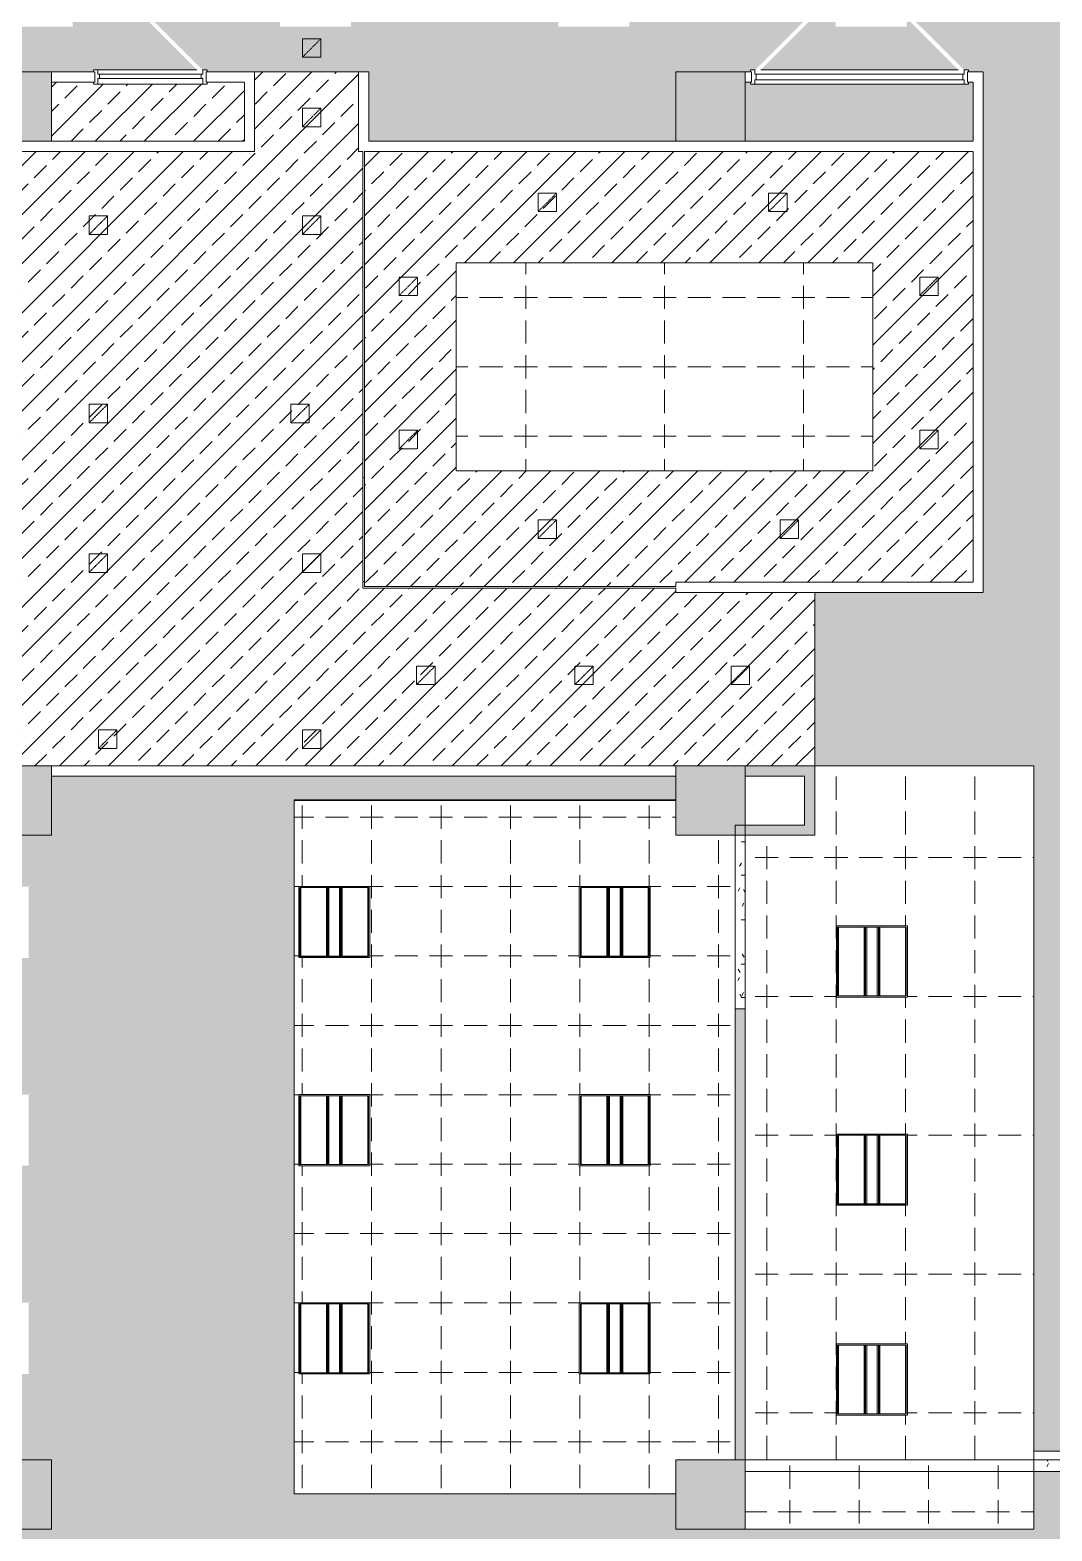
# Model space of a CAD drawing. Header units: inches. Extents: x 1180 to 3050, y -149 to 1363.
# Drawn here: x 2419 to 2772, y 111 to 630 of the extents above; entities that cross this region are included whole.
import ezdxf

# ---------------------------------------------------------------- set-up
doc = ezdxf.new("R2010")
doc.units = ezdxf.units.IN
doc.header["$MEASUREMENT"] = 0
doc.linetypes.add('Demolished', pattern=[0.1875, 0.125, -0.0625])
for name, color, linetype, lineweight in [('A-CLNG', 13, 'Continuous', 13), ('A-CLNG-PATT', 13, 'Continuous', 13), ('A-COLS', 52, 'Continuous', 13), ('A-DOOR', 31, 'Continuous', 13), ('A-WALL-PATT', 111, 'Continuous', 13), ('E-LITE-EQPM', 33, 'Demolished', 9), ('I-WALL', 2, 'Continuous', 13)]:
    doc.layers.add(name, color=color, linetype=linetype, lineweight=lineweight)
pattern_1 = [(0, (0, 0), (15.36, 3.84), [1.267, -10.253, 1.267, -10.253, -61.44]), (0, (0, 0), (15.36, 3.84), [-23.04, 1.267, -21.773, 1.267, -10.253, -26.88]), (0, (0, 0), (15.36, 3.84), [-57.6, 1.267, -6.413, 1.267, -17.933]), (120, (5.76, 1.92), (-11.0055376, 11.38215), [1.267, -10.253, 1.267, -10.253, -61.44]), (120, (5.76, 1.92), (-11.0055376, 11.38215), [-23.04, 1.267, -21.773, 1.267, -10.253, -26.88]), (120, (5.76, 1.92), (-11.0055376, 11.38215), [-57.6, 1.267, -6.413, 1.267, -17.933]), (240, (7.68, 9.6), (-4.3544624, -15.22215), [1.267, -10.253, 1.267, -10.253, -61.44]), (240, (7.68, 9.6), (-4.3544624, -15.22215), [-23.04, 1.267, -21.773, 1.267, -10.253, -26.88]), (240, (7.68, 9.6), (-4.3544624, -15.22215), [-57.6, 1.267, -6.413, 1.267, -17.933])]

# ---------------------------------------------------------------- blocks, each defined once
blk = doc.blocks.new('Column Set - Column Set-6509051-FIRST FLOOR RCP DEMO')
at = {"layer": 'A-COLS', "lineweight": 9}
h = blk.add_hatch(color=7, dxfattribs=at)
h.paths.add_polyline_path([(3026.19, -123.25), (3038.48, -123.25), (3038.48, -107.25), (3019.98, -107.25), (3019.98, -123.25)], flags=0)
h.paths.add_polyline_path([(2655.17, -123.25), (2666.36, -123.25), (2666.36, -107.25), (2655.17, -107.25), (2655.17, -115.8)], flags=0)
h.paths.add_polyline_path([(2642.36, -123.25), (2651.67, -123.25), (2651.67, -107.25), (2642.36, -107.25)], flags=0)
h.paths.add_polyline_path([(2415.17, -123.25), (2426.36, -123.25), (2426.36, -107.25), (2415.17, -107.25), (2415.17, -114.71)], flags=0)
h.paths.add_polyline_path([(2402.36, -123.25), (2411.67, -123.25), (2411.67, -107.25), (2402.36, -107.25)], flags=0)
h.paths.add_polyline_path([(2175.17, -123.25), (2186.36, -123.25), (2186.36, -107.25), (2175.17, -107.25), (2175.17, -114.71)], flags=0)
h.paths.add_polyline_path([(2171.67, -123.25), (2171.67, -107.25), (2162.36, -107.25), (2162.36, -123.25)], flags=0)
h.paths.add_polyline_path([(1931.67, -123.25), (1931.67, -107.25), (1922.3, -107.25), (1922.3, -123.25)], flags=0)
h.paths.add_polyline_path([(1935.17, -123.25), (1946.3, -123.25), (1946.3, -107.25), (1935.17, -107.25), (1935.17, -114.67)], flags=0)
h.paths.add_polyline_path([(1562.3, -123.25), (1586.3, -123.25), (1586.3, -107.25), (1562.3, -107.25)], flags=0)
h.paths.add_polyline_path([(1571.47, 54.24), (1582.78, 65.55), (1565.81, 82.52), (1554.5, 71.21), (1567.48, 58.22)], flags=0)
h.paths.add_polyline_path([(2891.67, 111.75), (2906.36, 111.75), (2906.36, 135.75), (2882.36, 135.75), (2882.36, 111.75), (2886.54, 111.75)], flags=0)
h.paths.add_polyline_path([(3038.48, 111.75), (3038.48, 135.75), (3019.98, 135.75), (3019.98, 111.75), (3031.5, 111.75)], flags=0)
h.paths.add_polyline_path([(2661.13, 111.75), (2666.36, 111.75), (2666.36, 135.75), (2642.36, 135.75), (2642.36, 111.75), (2657.54, 111.75)], flags=0)
h.paths.add_polyline_path([(2402.36, 111.75), (2426.36, 111.75), (2426.36, 135.75), (2402.36, 135.75), (2402.36, 124)], flags=0)
h.paths.add_polyline_path([(1681.4, 111.75), (1705.4, 111.75), (1705.4, 135.75), (1681.4, 135.75)], flags=0)
h.paths.add_polyline_path([(1946.3, 111.75), (1946.3, 111.75), (1946.3, 135.75), (1922.3, 135.75), (1922.3, 111.75), (1946.29, 111.75)], flags=0)
h.paths.add_polyline_path([(2186.36, 111.75), (2186.36, 135.75), (2162.36, 135.75), (2162.36, 111.75), (2178.29, 111.75)], flags=0)
h.paths.add_polyline_path([(1401.76, 223.95), (1413.08, 235.26), (1396.11, 252.23), (1384.79, 240.92), (1399.76, 225.94)], flags=0)
h.paths.add_polyline_path([(1206.4, 231.75), (1222.4, 231.75), (1222.4, 255.75), (1206.4, 255.75), (1206.4, 237.75)], flags=0)
h.paths.add_polyline_path([(3038.48, 351.75), (3038.48, 375.75), (3019.98, 375.75), (3019.98, 351.75), (3035.24, 351.75)], flags=0)
h.paths.add_polyline_path([(2882.36, 351.75), (2906.36, 351.75), (2906.36, 375.75), (2882.36, 375.75)], flags=0)
h.paths.add_polyline_path([(2659.33, 351.75), (2666.36, 351.75), (2666.36, 375.75), (2642.36, 375.75), (2642.36, 351.75), (2656.26, 351.75)], flags=0)
h.paths.add_polyline_path([(2426.36, 351.75), (2426.36, 375.75), (2402.36, 375.75), (2402.36, 351.75), (2418.54, 351.75)], flags=0)
h.paths.add_polyline_path([(2186.36, 351.75), (2186.36, 375.75), (2162.36, 375.75), (2162.36, 351.75), (2178.1, 351.75)], flags=0)
h.paths.add_polyline_path([(1922.3, 351.75), (1946.3, 351.75), (1946.3, 373.75), (1922.3, 373.75)], flags=0)
h.paths.add_polyline_path([(1441.4, 351.75), (1465.4, 351.75), (1465.4, 375.75), (1441.4, 375.75), (1441.4, 365.85)], flags=0)
h.paths.add_polyline_path([(2014.17, 433.88), (2016.66, 439.88), (2008.17, 439.88)], flags=0)
h.paths.add_polyline_path([(2016.66, 439.88), (2020.17, 439.88), (2031.14, 450.85), (2024.07, 457.92), (2011.34, 445.19), (2015.59, 440.95)], flags=0)
h.paths.add_polyline_path([(2067.91, 487.62), (2084.88, 504.59), (2077.81, 511.66), (2060.84, 494.69), (2063.67, 491.86)], flags=0)
h.paths.add_polyline_path([(2178.1, 511.88), (2186.36, 511.88), (2186.36, 535.75), (2162.36, 535.75), (2162.36, 512.6), (2163.48, 511.88)], flags=0)
h.paths.add_polyline_path([(1930.03, 518.02), (1947, 534.99), (1939.93, 542.07), (1922.95, 525.09), (1925.87, 522.18)], flags=0)
h.paths.add_polyline_path([(2118.15, 553.34), (2129.47, 564.66), (2120.98, 573.14), (2109.67, 561.83), (2113.69, 557.8)], flags=0)
h.paths.add_polyline_path([(1983.77, 571.76), (2000.74, 588.73), (1993.67, 595.81), (1976.69, 578.83)], flags=0)
h.paths.add_polyline_path([(1856.49, 591.56), (1873.46, 608.53), (1866.39, 615.6), (1849.42, 598.63), (1856.08, 591.97)], flags=0)
h.paths.add_polyline_path([(1681.4, 591.75), (1682.85, 595.25), (1686.35, 591.75), (1705.35, 591.75), (1705.35, 615.75), (1681.4, 615.75), (1681.4, 595.25)], flags=0)
h.paths.add_polyline_path([(3027.24, 591.75), (3038.48, 591.75), (3038.48, 615.75), (3019.98, 615.75), (3019.98, 591.75)], flags=0)
h.paths.add_polyline_path([(2886.54, 591.75), (2906.36, 591.75), (2906.36, 615.75), (2882.36, 615.75), (2882.36, 591.75), (2884.48, 591.75)], flags=0)
h.paths.add_polyline_path([(2666.36, 591.75), (2666.36, 615.75), (2642.36, 615.75), (2642.36, 591.75)], flags=0)
h.paths.add_polyline_path([(2426.36, 591.75), (2426.36, 615.75), (2402.36, 615.75), (2402.36, 591.75)], flags=0)
h.paths.add_polyline_path([(1446.57, 591.75), (1465.4, 591.75), (1465.4, 615.75), (1441.4, 615.75), (1441.4, 591.75), (1443.46, 591.75)], flags=0)
h.paths.add_polyline_path([(1206.4, 591.75), (1222.4, 591.75), (1222.4, 615.75), (1206.4, 615.75), (1206.4, 605)], flags=0)
h.paths.add_polyline_path([(1910.23, 645.3), (1927.2, 662.27), (1920.13, 669.34), (1903.16, 652.37)], flags=0)
h.paths.add_polyline_path([(1783.65, 664.39), (1800.63, 681.37), (1793.55, 688.44), (1776.58, 671.47), (1777.33, 670.72)], flags=0)
h.paths.add_polyline_path([(2056.6, 665.81), (2065.08, 674.29), (2048.11, 691.26), (2039.63, 682.78), (2043.87, 678.54)], flags=0)
h.paths.add_polyline_path([(1837.39, 718.13), (1854.37, 735.11), (1847.29, 742.18), (1830.32, 725.21), (1834.57, 720.96)], flags=0)
h.paths.add_polyline_path([(1990.13, 732.28), (1998.62, 740.76), (1981.64, 757.73), (1973.16, 749.25), (1989.31, 733.09)], flags=0)
h.paths.add_polyline_path([(2184.36, 743.75), (2184.36, 761.75), (2183.36, 761.75), (2183.36, 743.75)], flags=0)
h.paths.add_polyline_path([(2164.63, 743.75), (2180.44, 743.75), (2183.07, 761.75), (2160.36, 761.75), (2160.36, 744.08), (2163.86, 743.75)], flags=0)
h.paths.add_polyline_path([(1702.91, 831.75), (1705.4, 831.75), (1705.4, 855.75), (1681.4, 855.75), (1681.4, 831.75), (1700.68, 831.75)], flags=0)
h.paths.add_polyline_path([(1210.5, 831.75), (1222.4, 831.75), (1222.4, 855.75), (1206.4, 855.75), (1206.4, 831.75), (1208.63, 831.75)], flags=0)
h.paths.add_polyline_path([(1463.96, 831.75), (1465.4, 831.75), (1465.4, 855.75), (1441.4, 855.75), (1441.4, 831.75)], flags=0)
h.paths.add_polyline_path([(3019.98, 853.75), (3038.48, 853.75), (3038.48, 871.75), (3043.98, 874.5), (3043.98, 877.75), (3019.98, 877.75), (3019.98, 862.5)], flags=0)
h.paths.add_polyline_path([(2882.36, 853.75), (2906.36, 853.75), (2906.36, 877.75), (2882.36, 877.75)], flags=0)
h.paths.add_polyline_path([(2650.11, 853.75), (2666.36, 853.75), (2666.36, 877.75), (2642.36, 877.75), (2642.36, 853.75)], flags=0)
h.paths.add_polyline_path([(2402.36, 853.75), (2426.36, 853.75), (2426.36, 877.75), (2402.36, 877.75)], flags=0)
h.paths.add_polyline_path([(2180.61, 859.75), (2184.36, 859.75), (2184.36, 877.75), (2160.36, 877.75), (2160.36, 859.75), (2171.7, 859.75)], flags=0)
h.paths.add_polyline_path([(1928.9, 871.75), (1946.9, 871.75), (1946.9, 895.75), (1928.9, 895.75)], flags=0)
h.paths.add_polyline_path([(1946.9, 1071.75), (1946.9, 1095.75), (1922.9, 1095.75), (1922.9, 1071.75), (1928.9, 1071.75)], flags=0)
h.paths.add_polyline_path([(1681.4, 1071.75), (1705.4, 1071.75), (1705.4, 1095.75), (1681.4, 1095.75), (1681.4, 1073.89)], flags=0)
h.paths.add_polyline_path([(1465.4, 1071.75), (1465.4, 1095.75), (1441.4, 1095.75), (1441.4, 1071.75), (1454.72, 1071.75)], flags=0)
h.paths.add_polyline_path([(1212.03, 1071.75), (1222.4, 1071.75), (1222.4, 1095.75), (1206.4, 1095.75), (1206.4, 1071.75)], flags=0)
h.paths.add_polyline_path([(1922.9, 1191.75), (1946.9, 1191.75), (1946.9, 1215.75), (1938.9, 1215.75), (1922.9, 1215.44), (1922.9, 1212.46)], flags=0)
h.paths.add_polyline_path([(1924.46, 1338.25), (1946.9, 1338.25), (1946.9, 1356.25), (1940.4, 1356.25), (1938.9, 1354.75), (1922.9, 1354.75), (1922.9, 1338.25), (1924.43, 1338.25)], flags=0)
h.paths.add_polyline_path([(1823.9, 1338.25), (1823.9, 1354.75), (1799.9, 1354.75), (1799.9, 1338.25)], flags=0)
h.paths.add_polyline_path([(1681.4, 1338.25), (1705.4, 1338.25), (1705.4, 1354.75), (1681.4, 1354.75), (1681.4, 1340.75)], flags=0)
h.paths.add_polyline_path([(1581.6, 1338.25), (1586.9, 1338.25), (1586.9, 1354.75), (1562.9, 1354.75), (1562.9, 1338.25)], flags=0)
h.paths.add_polyline_path([(1204.86, 1338.25), (1222.4, 1338.25), (1222.4, 1354.75), (1185.4, 1354.75), (1185.4, 1338.25), (1204.4, 1338.25)], flags=0)
h.paths.add_polyline_path([(1319.9, 1338.25), (1343.9, 1338.25), (1343.9, 1354.75), (1319.9, 1354.75), (1319.9, 1340.75)], flags=0)
h.paths.add_polyline_path([(1444.9, 1338.25), (1465.4, 1338.25), (1465.4, 1354.75), (1441.4, 1354.75), (1441.4, 1338.25)], flags=0)
at = {"layer": 'A-COLS', "color": 8, "lineweight": 20}
for p, q in [((2402.36, 615.75), (2426.36, 615.75)), ((2426.36, 615.75), (2426.36, 591.75)), ((2642.36, 591.75), (2642.36, 615.75)), ((2642.36, 615.75), (2666.36, 615.75)), ((2666.36, 615.75), (2666.36, 591.75)), ((2426.36, 591.75), (2402.36, 591.75)), ((2666.36, 591.75), (2642.36, 591.75)), ((2402.36, 375.75), (2426.36, 375.75)), ((2426.36, 375.75), (2426.36, 351.75)), ((2642.36, 351.75), (2642.36, 375.75)), ((2642.36, 375.75), (2666.36, 375.75)), ((2666.36, 375.75), (2666.36, 351.75)), ((2426.36, 351.75), (2402.36, 351.75)), ((2666.36, 351.75), (2642.36, 351.75)), ((2402.36, 135.75), (2426.36, 135.75)), ((2426.36, 135.75), (2426.36, 111.75)), ((2642.36, 135.75), (2666.36, 135.75)), ((2642.36, 111.75), (2642.36, 135.75)), ((2666.36, 135.75), (2666.36, 111.75)), ((2426.36, 111.75), (2402.36, 111.75)), ((2666.36, 111.75), (2642.36, 111.75))]:
    blk.add_line(p, q, dxfattribs=at)
blk = doc.blocks.new('Door - Single - Solid Door-6530652-FIRST FLOOR RCP DEMO')
at = {"layer": 'A-DOOR', "color": 250, "linetype": 'Demolished', "lineweight": 20}
for p, q in [((-14.13, 2.41), (-15.63, 2.41)), ((-15.63, 2.41), (-15.63, 1.66)), ((-14.13, 0.41), (-14.13, 2.41)), ((-13.63, 0.41), (-14.13, 0.41)), ((-13.63, -1.09), (-13.63, 0.41)), ((21.62, 0.41), (21.62, -1.09)), ((22.12, 0.41), (21.62, 0.41)), ((22.12, 2.41), (22.12, 0.41)), ((23.62, 2.41), (22.12, 2.41)), ((23.62, 1.66), (23.62, 2.41)), ((-15.63, -1.84), (-15.63, -2.59)), ((-15.63, -2.59), (-14.13, -2.59)), ((-14.13, -1.09), (-13.63, -1.09)), ((-14.13, -2.59), (-14.13, -1.09)), ((21.62, -1.09), (22.12, -1.09)), ((22.12, -1.09), (22.12, -2.59)), ((22.12, -2.59), (23.62, -2.59)), ((23.62, -2.59), (23.62, -1.84))]:
    blk.add_line(p, q, dxfattribs=at)
at = {"layer": 'A-DOOR', "color": 7, "linetype": 'Demolished', "lineweight": 9}
for p, q in [((-14.13, 2.41), (22.12, 2.41)), ((-13.63, 0.41), (21.62, 0.41)), ((-14.13, -2.59), (-14.01, -2.59)), ((-13.63, -1.09), (21.62, -1.09)), ((-12.06, -2.59), (22.12, -2.59))]:
    blk.add_line(p, q, dxfattribs=at)
blk = doc.blocks.new('Door - Double - Solid-7070371-FIRST FLOOR RCP DEMO')
at = {"layer": 'A-DOOR', "color": 250, "linetype": 'Demolished', "lineweight": 20}
for p, q in [((-38.19, 2.41), (-39.69, 2.41)), ((-39.69, 2.41), (-39.69, 1.66)), ((-38.19, 0.91), (-38.19, 2.41)), ((-37.69, 0.91), (-38.19, 0.91)), ((-37.69, -1.09), (-37.69, 0.91)), ((33.68, 0.91), (33.68, -1.09)), ((34.18, 0.91), (33.68, 0.91)), ((34.18, 2.41), (34.18, 0.91)), ((35.68, 2.41), (34.18, 2.41)), ((35.68, 1.66), (35.68, 2.41)), ((-39.69, -1.84), (-39.69, -2.59)), ((-39.69, -2.59), (-38.19, -2.59)), ((-38.19, -1.09), (-37.69, -1.09)), ((-38.19, -2.59), (-38.19, -1.09)), ((33.68, -1.09), (34.18, -1.09)), ((34.18, -1.09), (34.18, -2.59)), ((34.18, -2.59), (35.68, -2.59)), ((35.68, -2.59), (35.68, -1.84))]:
    blk.add_line(p, q, dxfattribs=at)
at = {"layer": 'A-DOOR', "color": 7, "linetype": 'Demolished', "lineweight": 9}
for p, q in [((-38.19, 2.41), (34.18, 2.41)), ((-37.69, 0.91), (33.68, 0.91)), ((-38.19, -2.59), (-38.06, -2.59)), ((-37.69, -1.09), (33.68, -1.09)), ((-36.12, -2.59), (32.11, -2.59)), ((34.05, -2.59), (34.18, -2.59))]:
    blk.add_line(p, q, dxfattribs=at)
blk = doc.blocks.new('L-Recessed-Axis-Plano - 2 X 2-4550865-FIRST FLOOR RCP DEMO')
at = {"layer": 'E-LITE-EQPM', "color": 7}
for p, q in [((11.91, 11.87), (-11.91, 11.87)), ((-11.91, 11.87), (-11.91, -11.88)), ((-11.88, -11.56), (-11.88, 11.56)), ((-11.88, 11.56), (11.87, 11.56)), ((11.87, 11.56), (11.87, -11.56)), ((11.91, -11.88), (11.91, 11.87)), ((-11.88, 2.74), (11.87, 2.74)), ((11.87, 2.51), (-11.88, 2.51)), ((-11.88, 2.3), (11.87, 2.3)), ((-11.88, 2.2), (11.87, 2.2)), ((-11.88, 1.83), (11.87, 1.83)), ((-11.88, -1.83), (11.87, -1.83)), ((-11.88, -2.2), (11.87, -2.2)), ((-11.88, -2.3), (11.87, -2.3)), ((-11.88, -2.51), (11.87, -2.51)), ((-11.88, -2.74), (11.87, -2.74)), ((-11.91, -11.88), (11.91, -11.88)), ((11.87, -11.56), (-11.88, -11.56))]:
    blk.add_line(p, q, dxfattribs=at)
blk = doc.blocks.new('L-Recessed Square Downlight - 6_-4552745-FIRST FLOOR RCP DEMO')
at = {"layer": 'E-LITE-EQPM', "color": 7}
for p, q in [((-3.1875, -3.1875), (-3.1875, 3.1875)), ((-3.1875, 3.1875), (3.1875, 3.1875)), ((-3.1875, 3.1875), (3.1875, -3.1875)), ((3.1875, 3.1875), (3.1875, -3.1875)), ((3.1875, -3.1875), (-3.1875, -3.1875))]:
    blk.add_line(p, q, dxfattribs=at)

msp = doc.modelspace()

# ---------------------------------------------------------------- hatches: boundary and pattern name
at = {"layer": 'A-CLNG-PATT', "linetype": 'Demolished'}
h = msp.add_hatch(dxfattribs=at)
h.set_pattern_fill('FP_34', color=10, style=0, pattern_type=2)
h.set_pattern_definition([(270, (2770.197, 535.995), (-24, -24), [4, -4, 8, -4, -4]), (270, (2770.197, 535.995), (-24, -24), [-20, 4, 0]), (180, (2770.197, 535.995), (-24, 24), [4, -4, 8, -4, -4]), (180, (2770.197, 535.995), (-24, 24), [-20, 4, 0])])
h.paths.add_polyline_path([(2822.14, 138.75), (2882.36, 138.75), (2882.36, 615.75), (3028.73, 615.75), (3028.73, 630.25), (3038.48, 630.25), (3038.48, 660.25), (3027.73, 660.25), (3027.73, 672.25), (2318.36, 672.25), (2318.36, 615.75), (2440.98, 615.75), (2440.98, 616.5), (2476.66, 616.5), (2452.18, 640.98), (2453.15, 641.95), (2478.61, 616.5), (2480.23, 616.5), (2480.23, 615.75), (2536.11, 615.75), (2536.11, 591.75), (2642.36, 591.75), (2642.36, 615.75), (2668.17, 615.75), (2668.17, 616.5), (2669.8, 616.5), (2695.25, 641.95), (2696.23, 640.98), (2671.74, 616.5), (2739.97, 616.5), (2722.21, 634.25), (2722.21, 631.43), (2697.65, 631.43), (2697.65, 656.06), (2722.21, 656.06), (2722.21, 636.2), (2741.92, 616.5), (2743.55, 616.5), (2743.55, 615.75), (2748.61, 615.75), (2748.61, 435.75), (2690.36, 435.75), (2690.36, 375.75), (2766.11, 375.75), (2766.11, 138.75), (2818.02, 138.75)], flags=0)
h.paths.add_polyline_path([(2793.46, 151.72), (2793.46, 176.35), (2818.02, 176.35), (2818.02, 175.94), (2818.54, 175.91), (2818.54, 152.13), (2818.02, 152.13), (2818.02, 151.72), (2806.04, 151.72)], flags=0)
h.paths.add_polyline_path([(2818.02, 152.16), (2818.22, 152.16), (2818.22, 175.91), (2818.02, 175.91), (2818.02, 162.15)], flags=0)
h.paths.add_polyline_path([(2793.46, 224.32), (2793.46, 248.94), (2818.02, 248.94), (2818.02, 248.53), (2818.54, 248.5), (2818.54, 224.72), (2818.02, 224.72), (2818.02, 224.32), (2806.04, 224.32)], flags=0)
h.paths.add_polyline_path([(2818.22, 224.75), (2818.22, 248.5), (2818.02, 248.5), (2818.02, 224.75)], flags=0)
h.paths.add_polyline_path([(2793.46, 295.72), (2793.46, 320.35), (2818.02, 320.35), (2818.02, 319.94), (2818.54, 319.91), (2818.54, 296.13), (2818.02, 296.13), (2818.02, 295.72), (2806.04, 295.72)], flags=0)
h.paths.add_polyline_path([(2818.22, 296.16), (2818.22, 319.91), (2818.02, 319.91), (2818.02, 296.16)], flags=0)
h.paths.add_polyline_path([(2818.02, 391.72), (2793.46, 391.72), (2793.46, 416.35), (2818.02, 416.35), (2818.02, 415.94), (2818.54, 415.91), (2818.54, 392.13), (2818.02, 392.13)], flags=0)
h.paths.add_polyline_path([(2818.02, 392.16), (2818.22, 392.16), (2818.22, 415.91), (2818.02, 415.91), (2818.02, 396.6)], flags=0)
h.paths.add_polyline_path([(2818.02, 463.72), (2793.46, 463.72), (2793.46, 488.35), (2818.02, 488.35), (2818.02, 487.94), (2818.54, 487.91), (2818.54, 464.13), (2818.02, 464.13)], flags=0)
h.paths.add_polyline_path([(2818.22, 464.16), (2818.22, 487.91), (2818.02, 487.91), (2818.02, 464.16), (2818.2, 464.16)], flags=0)
h.paths.add_polyline_path([(2818.02, 535.72), (2793.46, 535.72), (2793.46, 560.35), (2818.02, 560.35), (2818.02, 559.94), (2818.54, 559.91), (2818.54, 536.13), (2818.02, 536.13)], flags=0)
h.paths.add_polyline_path([(2818.22, 536.16), (2818.22, 559.91), (2818.02, 559.91), (2818.02, 536.16)], flags=0)
h.paths.add_polyline_path([(2690.36, 591.75), (2745.11, 591.75), (2745.11, 612.25), (2743.55, 612.25), (2743.55, 611.5), (2668.17, 611.5), (2668.17, 612.25), (2666.36, 612.25), (2666.36, 591.75)], flags=0)
h.paths.add_polyline_path([(3038.48, 615.75), (3038.48, 626.75), (3032.23, 626.75), (3032.23, 615.75), (3037.96, 615.75)], flags=0)
h.paths.add_polyline_path([(2409.15, 631.43), (2409.15, 656.06), (2433.71, 656.06), (2433.71, 631.43)], flags=0)
h.paths.add_polyline_path([(2505.4, 631.43), (2505.4, 656.06), (2529.96, 656.06), (2529.96, 631.43)], flags=0)
h.paths.add_polyline_path([(2889.9, 631.43), (2889.9, 656.06), (2914.46, 656.06), (2914.46, 631.43)], flags=0)
h.paths.add_polyline_path([(2626.27, 631.43), (2601.71, 631.43), (2601.71, 656.06), (2626.27, 656.06)], flags=0)
h.paths.add_polyline_path([(2793.65, 631.43), (2793.65, 656.06), (2818.21, 656.06), (2818.21, 631.43), (2818.02, 631.43)], flags=0)
h.paths.add_polyline_path([(2985.71, 631.43), (2985.71, 656.06), (3010.27, 656.06), (3010.27, 631.43)], flags=0)
h.paths.add_polyline_path([(3031.23, 663.75), (3038.48, 663.75), (3038.48, 672.25), (3031.23, 672.25), (3031.23, 668.09)], flags=0)
h = msp.add_hatch(dxfattribs=at)
h.set_pattern_fill('FP_16', color=10, style=0, pattern_type=2)
h.set_pattern_definition([(45, (0, 0), (-8.48528, 8.48528), []), (45, (8.485, 0), (-8.48528, 8.48528), [6, -3])])
h.paths.add_polyline_path([(2642.36, 375.75), (2690.36, 375.75), (2690.36, 435.75), (2642.36, 435.75), (2642.36, 437.25), (2534.11, 437.25), (2534.11, 588.25), (2532.61, 588.25), (2532.61, 615.75), (2496.61, 615.75), (2496.61, 588.25), (2318.36, 588.25), (2318.36, 449.38), (2390.36, 449.38), (2390.36, 447.88), (2404.36, 447.88), (2404.36, 375.75), (2628.93, 375.75)], flags=0)
h.paths.add_polyline_path([(2642.36, 437.75), (2642.36, 439.25), (2745.11, 439.25), (2745.11, 588.25), (2534.61, 588.25), (2534.61, 437.75), (2628.93, 437.75)], flags=0)
h.paths.add_polyline_path([(2628.93, 477.75), (2566.42, 477.75), (2566.42, 549.75), (2710.42, 549.75), (2710.42, 477.75), (2642.36, 477.75)], flags=0)
h.paths.add_polyline_path([(2318.36, 591.75), (2402.36, 591.75), (2402.36, 612.25), (2318.36, 612.25), (2318.36, 605)], flags=0)
h.paths.add_polyline_path([(2493.11, 591.75), (2493.11, 612.25), (2480.23, 612.25), (2480.23, 611.5), (2440.98, 611.5), (2440.98, 612.25), (2426.36, 612.25), (2426.36, 591.75), (2472.61, 591.75)], flags=0)
h = msp.add_hatch(dxfattribs=at)
h.set_pattern_fill('FP_20', color=10, style=0, pattern_type=2)
h.set_pattern_definition([(180, (2638.415, 513.745), (-48, 24), [4, -4, 8, -4, -28]), (180, (2638.415, 513.745), (-48, 24), [-20, 8, -4, 8, -4, -4]), (180, (2638.415, 513.745), (-48, 24), [-44, 4, 0]), (90, (2638.415, 513.745), (48, 24), [4, -4, 8, -4, -4]), (90, (2638.415, 513.745), (48, 24), [-20, 4, 0])])
h.paths.add_polyline_path([(2566.42, 477.75), (2710.42, 477.75), (2710.42, 549.75), (2566.42, 549.75)], flags=0)
h = msp.add_hatch(dxfattribs=at)
h.set_pattern_fill('FP_17', color=10, style=0, pattern_type=2)
h.set_pattern_definition([(90, (2721.733, 247.995), (24, 48), [4, -4, 8, -4, -28]), (90, (2721.733, 247.995), (24, 48), [-20, 8, -4, 8, -4, -4]), (90, (2721.733, 247.995), (24, 48), [-44, 4, 0]), (0, (2721.733, 247.995), (24, -48), [4, -4, 8, -4, -4]), (0, (2721.733, 247.995), (24, -48), [-20, 4, 0])])
h.paths.add_polyline_path([(2757.74, 135.75), (2766.11, 135.75), (2766.11, 375.75), (2690.36, 375.75), (2690.36, 351.75), (2666.36, 351.75), (2666.36, 135.75), (2753.36, 135.75)], flags=0)
h.paths.add_polyline_path([(2722.45, 151.21), (2697.89, 151.21), (2697.89, 175.84), (2722.45, 175.84)], flags=0)
h.paths.add_polyline_path([(2722.45, 223.81), (2697.89, 223.81), (2697.89, 248.43), (2722.45, 248.43)], flags=0)
h.paths.add_polyline_path([(2697.89, 295.81), (2697.89, 320.43), (2722.45, 320.43), (2722.45, 295.81)], flags=0)
h = msp.add_hatch(dxfattribs=at)
h.set_pattern_fill('FP_14', color=10, style=0, pattern_type=2)
h.set_pattern_definition([(0, (2442.138, 453.745), (24, -24), [4, -4, 8, -4, -4]), (0, (2442.138, 453.745), (24, -24), [-20, 4, 0]), (270, (2442.138, 453.745), (-24, -24), [4, -4, 8, -4, -4]), (270, (2442.138, 453.745), (-24, -24), [-20, 4, 0])])
h.paths.add_polyline_path([(2306.91, 51.75), (2891.67, 51.75), (2891.67, 111.75), (2882.36, 111.75), (2882.36, 131.75), (2766.11, 131.75), (2766.11, 111.75), (2642.36, 111.75), (2642.36, 124), (2510.36, 124), (2510.36, 363.75), (2510.55, 363.77), (2510.36, 364), (2642.36, 364), (2642.36, 372.25), (2426.36, 372.25), (2426.36, 351.75), (2405.86, 351.75), (2405.86, 336.25), (2401.73, 336.25), (2401.73, 335.5), (2362.48, 335.5), (2362.48, 336.25), (2342.36, 336.25), (2342.36, 306.45), (2343.11, 306.45), (2343.11, 267.2), (2342.36, 267.2), (2342.36, 185.75), (2338.86, 185.75), (2338.86, 149.5), (2342.36, 149.5), (2342.36, 111.75), (1815.42, 111.75), (1815.42, 51.75), (2295.17, 51.75)], flags=0)
h.paths.add_polyline_path([(1985.54, 69.68), (1960.98, 69.68), (1960.98, 94.31), (1985.54, 94.31), (1985.54, 84)], flags=0)
h.paths.add_polyline_path([(2081.49, 69.68), (2056.98, 69.68), (2056.98, 94.31), (2081.54, 94.31), (2081.54, 69.68)], flags=0)
h.paths.add_polyline_path([(2368.04, 69.68), (2343.48, 69.68), (2343.48, 94.31), (2368.04, 94.31), (2368.04, 70.52)], flags=0)
h.paths.add_polyline_path([(2153.73, 69.68), (2153.73, 94.31), (2178.29, 94.31), (2178.29, 69.68), (2178.1, 69.68)], flags=0)
h.paths.add_polyline_path([(2632.98, 69.68), (2632.98, 94.31), (2657.54, 94.31), (2657.54, 69.68)], flags=0)
h.paths.add_polyline_path([(2849.3, 69.68), (2824.74, 69.68), (2824.74, 94.31), (2849.3, 94.31), (2849.3, 70.18)], flags=0)
h.paths.add_polyline_path([(2273.54, 69.68), (2248.98, 69.68), (2248.98, 94.31), (2273.54, 94.31), (2273.54, 84)], flags=0)
h.paths.add_polyline_path([(2464.04, 69.68), (2439.48, 69.68), (2439.48, 94.31), (2464.04, 94.31), (2464.04, 73.28)], flags=0)
h.paths.add_polyline_path([(1888.28, 69.68), (1864.98, 69.68), (1864.98, 94.31), (1889.54, 94.31), (1889.54, 69.68)], flags=0)
h.paths.add_polyline_path([(2535.48, 69.68), (2535.48, 94.31), (2560.04, 94.31), (2560.04, 69.68)], flags=0)
h.paths.add_polyline_path([(2753.36, 70.18), (2728.8, 70.18), (2728.8, 94.81), (2753.36, 94.81), (2753.36, 84)], flags=0)
h.paths.add_polyline_path([(2402.36, 111.75), (2402.36, 135.75), (2426.36, 135.75), (2426.36, 111.75), (2418.54, 111.75)], flags=0)
h.paths.add_polyline_path([(2402.36, 165.47), (2393.98, 165.47), (2393.98, 190.1), (2418.54, 190.1), (2418.54, 165.47)], flags=0)
h.paths.add_polyline_path([(2418.54, 237.47), (2393.98, 237.47), (2393.98, 262.1), (2418.54, 262.1), (2418.54, 240.3)], flags=0)
h.paths.add_polyline_path([(2393.98, 309.34), (2393.98, 333.96), (2418.54, 333.96), (2418.54, 309.34), (2400.11, 309.34)], flags=0)
h = msp.add_hatch(dxfattribs=at)
h.set_pattern_fill('FP_35', color=10, style=0, pattern_type=2)
h.set_pattern_definition([(270, (2585.108, 237.995), (-24, -24), [4, -4, 8, -4, -4]), (270, (2585.108, 237.995), (-24, -24), [-20, 4, 0]), (180, (2585.108, 237.995), (-24, 24), [4, -4, 8, -4, -4]), (180, (2585.108, 237.995), (-24, 24), [-20, 4, 0])])
h.paths.add_polyline_path([(2564.52, 124), (2642.36, 124), (2642.36, 135.75), (2662.86, 135.75), (2662.86, 351.75), (2642.36, 351.75), (2642.36, 364), (2510.36, 364), (2510.58, 363.75), (2510.36, 363.75), (2510.36, 124)], flags=0)
h.paths.add_polyline_path([(2536.49, 165.47), (2511.93, 165.47), (2511.93, 190.1), (2536.49, 190.1), (2536.49, 188.2)], flags=0)
h.paths.add_polyline_path([(2628.93, 165.47), (2608.93, 165.47), (2608.93, 190.1), (2633.49, 190.1), (2633.49, 165.47)], flags=0)
h.paths.add_polyline_path([(2511.93, 237.47), (2511.93, 262.1), (2536.49, 262.1), (2536.49, 237.47), (2532.32, 237.47)], flags=0)
h.paths.add_polyline_path([(2628.93, 237.47), (2608.93, 237.47), (2608.93, 262.1), (2633.49, 262.1), (2633.49, 237.47)], flags=0)
h.paths.add_polyline_path([(2633.49, 309.47), (2608.93, 309.47), (2608.93, 334.1), (2633.49, 334.1)], flags=0)
h.paths.add_polyline_path([(2511.93, 309.47), (2511.93, 334.1), (2536.49, 334.1), (2536.49, 309.47)], flags=0)
at = {"layer": 'A-CLNG-PATT'}
h = msp.add_hatch(dxfattribs=at)
h.set_pattern_fill('FP_8', color=256, style=0, pattern_type=2)
h.set_pattern_definition(pattern_1)
h.paths.add_polyline_path([(2662.86, 291.75), (2666.36, 291.75), (2666.36, 351.75), (2662.86, 351.75), (2662.86, 292.4)], flags=0)
at = {"layer": 'A-CLNG-PATT', "linetype": 'Demolished'}
h = msp.add_hatch(dxfattribs=at)
h.set_pattern_fill('FP_32', color=10, style=0, pattern_type=2)
h.set_pattern_definition([(180, (2705.733, 117.745), (-24, 24), [4, -4, 8, -4, -4]), (180, (2705.733, 117.745), (-24, 24), [-20, 4, 0]), (90, (2705.733, 117.745), (24, 24), [4, -4, 8, -4, -4]), (90, (2705.733, 117.745), (24, 24), [-20, 4, 0])])
h.paths.add_polyline_path([(2766.11, 111.75), (2766.11, 135.75), (2666.36, 135.75), (2666.36, 111.75), (2757.74, 111.75)], flags=0)
h = msp.add_hatch(dxfattribs=at)
h.set_pattern_fill('FP_8', color=10, style=0, pattern_type=2)
h.set_pattern_definition(pattern_1)
h.paths.add_polyline_path([(2882.36, 131.75), (2882.36, 135.75), (2766.11, 135.75), (2766.11, 131.75), (2849.3, 131.75)], flags=0)
at = {"layer": 'A-WALL-PATT', "lineweight": 9}
for points in [[(2686.86, 372.25), (2686.86, 375.75), (2666.36, 375.75), (2666.36, 372.25), (2669.35, 372.25)], [(2686.86, 355.25), (2690.36, 355.25), (2690.36, 375.75), (2686.86, 375.75), (2686.86, 366.3)], [(2666.36, 351.75), (2690.36, 351.75), (2690.36, 355.25), (2666.36, 355.25), (2666.36, 352.26)], [(2662.86, 187.62), (2666.36, 187.62), (2666.36, 291.75), (2662.86, 291.75), (2662.86, 188.2)], [(2662.86, 135.75), (2666.36, 135.75), (2666.36, 187.62), (2662.86, 187.62), (2662.86, 136.1)]]:
    msp.add_hatch(color=7, dxfattribs=at).paths.add_polyline_path(points, flags=0)

# ---------------------------------------------------------------- linework, layer by layer
at = {"layer": 'A-CLNG', "color": 7, "linetype": 'Demolished', "lineweight": 9}
for p, q in [((2496.61, 615.75), (2532.61, 615.75)), ((2532.61, 615.75), (2496.61, 615.75)), ((2566.42, 477.75), (2566.42, 549.75)), ((2566.42, 549.75), (2710.42, 549.75)), ((2710.42, 549.75), (2710.42, 477.75)), ((2710.42, 477.75), (2566.42, 477.75)), ((2690.36, 435.75), (2690.36, 375.75)), ((2690.36, 375.75), (2690.36, 435.75)), ((2690.36, 375.75), (2766.11, 375.75)), ((2766.11, 375.75), (2690.36, 375.75)), ((2766.11, 375.75), (2766.11, 111.75)), ((2766.11, 138.75), (2766.11, 375.75)), ((2510.36, 364), (2642.36, 364)), ((2510.36, 124), (2510.36, 364)), ((2642.36, 363.75), (2510.36, 363.75)), ((2510.36, 363.75), (2510.36, 124)), ((2536.49, 334.1), (2511.93, 334.1)), ((2511.93, 334.1), (2511.93, 309.47)), ((2536.49, 309.47), (2536.49, 334.1)), ((2633.49, 334.1), (2608.93, 334.1)), ((2608.93, 334.1), (2608.93, 309.47)), ((2633.49, 309.47), (2633.49, 334.1)), ((2722.45, 320.43), (2697.89, 320.43)), ((2697.89, 320.43), (2697.89, 295.81)), ((2722.45, 295.81), (2722.45, 320.43)), ((2511.93, 309.47), (2536.49, 309.47)), ((2608.93, 309.47), (2633.49, 309.47)), ((2697.89, 295.81), (2722.45, 295.81)), ((2536.49, 262.1), (2511.93, 262.1)), ((2511.93, 262.1), (2511.93, 237.47)), ((2536.49, 237.47), (2536.49, 262.1)), ((2633.49, 262.1), (2608.93, 262.1)), ((2608.93, 262.1), (2608.93, 237.47)), ((2633.49, 237.47), (2633.49, 262.1)), ((2722.45, 248.43), (2697.89, 248.43)), ((2697.89, 248.43), (2697.89, 223.81)), ((2722.45, 223.81), (2722.45, 248.43)), ((2511.93, 237.47), (2536.49, 237.47)), ((2608.93, 237.47), (2633.49, 237.47)), ((2697.89, 223.81), (2722.45, 223.81)), ((2536.49, 190.1), (2511.93, 190.1)), ((2511.93, 190.1), (2511.93, 165.47)), ((2536.49, 165.47), (2536.49, 190.1)), ((2633.49, 190.1), (2608.93, 190.1)), ((2608.93, 190.1), (2608.93, 165.47)), ((2633.49, 165.47), (2633.49, 190.1)), ((2722.45, 175.84), (2697.89, 175.84)), ((2697.89, 175.84), (2697.89, 151.21)), ((2722.45, 151.21), (2722.45, 175.84)), ((2511.93, 165.47), (2536.49, 165.47)), ((2608.93, 165.47), (2633.49, 165.47)), ((2697.89, 151.21), (2722.45, 151.21)), ((2666.36, 135.75), (2882.36, 135.75)), ((2766.11, 135.75), (2666.36, 135.75)), ((2666.36, 135.75), (2766.11, 135.75)), ((2882.36, 138.75), (2766.11, 138.75)), ((2882.36, 131.75), (2666.36, 131.75)), ((2766.11, 131.75), (2766.11, 111.75)), ((2510.36, 124), (2642.36, 124)), ((2642.36, 124), (2510.36, 124)), ((2666.36, 111.75), (2766.11, 111.75)), ((2766.11, 111.75), (2666.36, 111.75))]:
    msp.add_line(p, q, dxfattribs=at)
at = {"layer": 'A-CLNG'}
for p, q in [((2662.86, 291.75), (2662.86, 351.75)), ((2666.36, 351.75), (2666.36, 291.75))]:
    msp.add_line(p, q, dxfattribs=at)
at = {"layer": 'I-WALL', "color": 250, "linetype": 'Demolished', "lineweight": 20}
for p, q in [((2426.36, 615.75), (2441.36, 615.75)), ((2426.36, 612.25), (2426.36, 615.75)), ((2441.36, 615.75), (2441.36, 612.25)), ((2479.86, 615.75), (2496.61, 615.75)), ((2479.86, 612.25), (2479.86, 615.75)), ((2496.61, 615.75), (2496.61, 588.25)), ((2532.61, 588.25), (2532.61, 615.75)), ((2532.61, 615.75), (2536.11, 615.75)), ((2536.11, 615.75), (2536.11, 591.75)), ((2666.36, 615.75), (2668.55, 615.75)), ((2666.36, 612.25), (2666.36, 615.75)), ((2668.55, 615.75), (2668.55, 612.25)), ((2743.17, 615.75), (2748.61, 615.75)), ((2743.17, 612.25), (2743.17, 615.75)), ((2748.61, 615.75), (2748.61, 435.75)), ((2441.36, 612.25), (2426.36, 612.25)), ((2493.11, 612.25), (2479.86, 612.25)), ((2493.11, 591.75), (2493.11, 612.25)), ((2668.55, 612.25), (2666.36, 612.25)), ((2745.11, 612.25), (2743.17, 612.25)), ((2745.11, 591.75), (2745.11, 612.25)), ((2377.8, 591.75), (2493.11, 591.75)), ((2496.61, 588.25), (2377.8, 588.25)), ((2534.11, 588.25), (2532.61, 588.25)), ((2534.11, 475.5), (2534.11, 588.25)), ((2745.11, 588.25), (2534.61, 588.25)), ((2534.61, 588.25), (2534.61, 475.5)), ((2536.11, 591.75), (2745.11, 591.75)), ((2745.11, 439.25), (2745.11, 588.25)), ((2534.61, 475.5), (2534.11, 475.5)), ((2534.11, 437.25), (2534.11, 439.5)), ((2534.11, 439.5), (2534.61, 439.5)), ((2642.36, 437.25), (2534.11, 437.25)), ((2534.61, 439.5), (2534.61, 437.75)), ((2534.61, 437.75), (2642.36, 437.75)), ((2642.36, 437.75), (2642.36, 439.25)), ((2642.36, 439.25), (2745.11, 439.25)), ((2642.36, 435.75), (2642.36, 437.25)), ((2748.61, 435.75), (2642.36, 435.75)), ((2426.36, 372.25), (2426.36, 375.75)), ((2426.36, 375.75), (2642.36, 375.75)), ((2642.36, 375.75), (2642.36, 372.25)), ((2642.36, 372.25), (2426.36, 372.25))]:
    msp.add_line(p, q, dxfattribs=at)
at = {"layer": 'I-WALL', "color": 7, "linetype": 'Demolished', "lineweight": 9}
for p, q in [((2534.11, 475.5), (2534.11, 439.5)), ((2534.61, 439.5), (2534.61, 475.5))]:
    msp.add_line(p, q, dxfattribs=at)
at = {"layer": 'I-WALL', "color": 8, "lineweight": 20}
for p, q in [((2666.36, 372.25), (2666.36, 375.75)), ((2666.36, 375.75), (2690.36, 375.75)), ((2690.36, 375.75), (2690.36, 351.75)), ((2686.86, 372.25), (2666.36, 372.25)), ((2686.86, 355.25), (2686.86, 372.25)), ((2662.86, 351.75), (2662.86, 355.25)), ((2662.86, 355.25), (2686.86, 355.25)), ((2690.36, 351.75), (2662.86, 351.75)), ((2662.86, 135.75), (2662.86, 291.75)), ((2662.86, 291.75), (2666.36, 291.75)), ((2666.36, 291.75), (2666.36, 135.75)), ((2666.36, 135.75), (2662.86, 135.75))]:
    msp.add_line(p, q, dxfattribs=at)

# ---------------------------------------------------------------- block references
at = {"layer": 'A-COLS', "lineweight": 9}
msp.add_blockref('Column Set - Column Set-6509051-FIRST FLOOR RCP DEMO', (0, 0), dxfattribs=at)
at = {"layer": 'A-DOOR', "color": 7, "linetype": 'Demolished', "lineweight": 9, "rotation": 180}
for name, p in [('Door - Single - Solid Door-6530652-FIRST FLOOR RCP DEMO', (2464.6, 613.91)), ('Door - Double - Solid-7070371-FIRST FLOOR RCP DEMO', (2703.85, 613.91))]:
    msp.add_blockref(name, p, dxfattribs=at)
at = {"layer": 'E-LITE-EQPM', "color": 7, "extrusion": (0, 0, -1)}
for name, p, rotation in [('L-Recessed Square Downlight - 6_-4552745-FIRST FLOOR RCP DEMO', (-2516.36, 624), 180), ('L-Recessed Square Downlight - 6_-4552745-FIRST FLOOR RCP DEMO', (-2516.36, 600), 180), ('L-Recessed Square Downlight - 6_-4552745-FIRST FLOOR RCP DEMO', (-2597.86, 570.63), 180), ('L-Recessed Square Downlight - 6_-4552745-FIRST FLOOR RCP DEMO', (-2677.61, 570.63), 180), ('L-Recessed Square Downlight - 6_-4552745-FIRST FLOOR RCP DEMO', (-2442.61, 562.75), 180), ('L-Recessed Square Downlight - 6_-4552745-FIRST FLOOR RCP DEMO', (-2516.36, 562.75), 180), ('L-Recessed Square Downlight - 6_-4552745-FIRST FLOOR RCP DEMO', (-2549.86, 541.63), 180), ('L-Recessed Square Downlight - 6_-4552745-FIRST FLOOR RCP DEMO', (-2729.86, 541.63), 180), ('L-Recessed Square Downlight - 6_-4552745-FIRST FLOOR RCP DEMO', (-2442.61, 497.63), 180), ('L-Recessed Square Downlight - 6_-4552745-FIRST FLOOR RCP DEMO', (-2512.36, 497.63), 180), ('L-Recessed Square Downlight - 6_-4552745-FIRST FLOOR RCP DEMO', (-2549.86, 488.63), 180), ('L-Recessed Square Downlight - 6_-4552745-FIRST FLOOR RCP DEMO', (-2729.86, 488.63), 180), ('L-Recessed Square Downlight - 6_-4552745-FIRST FLOOR RCP DEMO', (-2597.86, 457.63), 180), ('L-Recessed Square Downlight - 6_-4552745-FIRST FLOOR RCP DEMO', (-2681.61, 457.63), 180), ('L-Recessed Square Downlight - 6_-4552745-FIRST FLOOR RCP DEMO', (-2442.61, 445.88), 180), ('L-Recessed Square Downlight - 6_-4552745-FIRST FLOOR RCP DEMO', (-2516.36, 445.88), 180), ('L-Recessed Square Downlight - 6_-4552745-FIRST FLOOR RCP DEMO', (-2555.86, 407.06), 180), ('L-Recessed Square Downlight - 6_-4552745-FIRST FLOOR RCP DEMO', (-2610.61, 407.06), 180), ('L-Recessed Square Downlight - 6_-4552745-FIRST FLOOR RCP DEMO', (-2664.61, 407.06), 180), ('L-Recessed Square Downlight - 6_-4552745-FIRST FLOOR RCP DEMO', (-2445.86, 385), 180), ('L-Recessed Square Downlight - 6_-4552745-FIRST FLOOR RCP DEMO', (-2516.36, 385), 180), ('L-Recessed-Axis-Plano - 2 X 2-4550865-FIRST FLOOR RCP DEMO', (-2524.21, 321.78), 270), ('L-Recessed-Axis-Plano - 2 X 2-4550865-FIRST FLOOR RCP DEMO', (-2621.21, 321.78), 270), ('L-Recessed-Axis-Plano - 2 X 2-4550865-FIRST FLOOR RCP DEMO', (-2710.17, 308.12), 270), ('L-Recessed-Axis-Plano - 2 X 2-4550865-FIRST FLOOR RCP DEMO', (-2524.21, 249.78), 270), ('L-Recessed-Axis-Plano - 2 X 2-4550865-FIRST FLOOR RCP DEMO', (-2621.21, 249.78), 270), ('L-Recessed-Axis-Plano - 2 X 2-4550865-FIRST FLOOR RCP DEMO', (-2710.17, 236.12), 270), ('L-Recessed-Axis-Plano - 2 X 2-4550865-FIRST FLOOR RCP DEMO', (-2524.21, 177.78), 270), ('L-Recessed-Axis-Plano - 2 X 2-4550865-FIRST FLOOR RCP DEMO', (-2621.21, 177.78), 270), ('L-Recessed-Axis-Plano - 2 X 2-4550865-FIRST FLOOR RCP DEMO', (-2710.17, 163.53), 270)]:
    msp.add_blockref(name, p, dxfattribs=dict(at, rotation=rotation))

doc.saveas('drawing.dxf')
